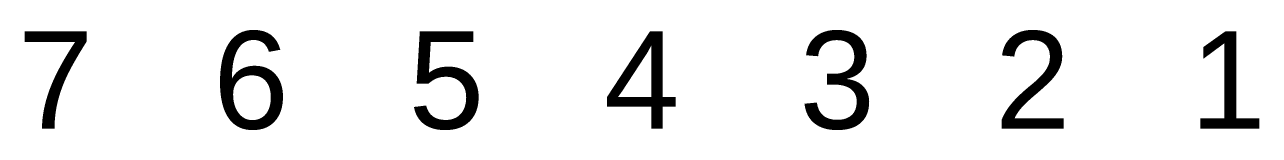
# Model space of a CAD drawing. Header units: metres. Extents: x 0 to 730306, y 0 to 8491524.
# Drawn here: x 729615.175 to 729616.754, y 8491389.872 to 8491390 of the extents above; entities that cross this region are included whole.
import ezdxf

# ---------------------------------------------------------------- set-up
doc = ezdxf.new("R2010")
doc.units = ezdxf.units.M
doc.layers.add('COTAS', color=42, linetype='Continuous', lineweight=5)
doc.styles.get("Standard").update_dxf_attribs({"font": 'arial.ttf'})

msp = doc.modelspace()

# ---------------------------------------------------------------- texts
at = {"layer": 'COTAS', "char_height": 0.125, "attachment_point": 1}
for s, insert in [('7', (729615.1659, 8491389.9984)), ('6', (729615.4159, 8491389.9984)), ('5', (729615.6659, 8491389.9984)), ('4', (729615.9159, 8491389.9984)), ('3', (729616.1659, 8491389.9984)), ('2', (729616.4159, 8491389.9984)), ('1', (729616.6659, 8491389.9984))]:
    msp.add_mtext_dynamic_manual_height_columns(s, width=0.083471, gutter_width=0.625, heights=[0], dxfattribs=dict(at, insert=insert))

doc.saveas('drawing.dxf')
